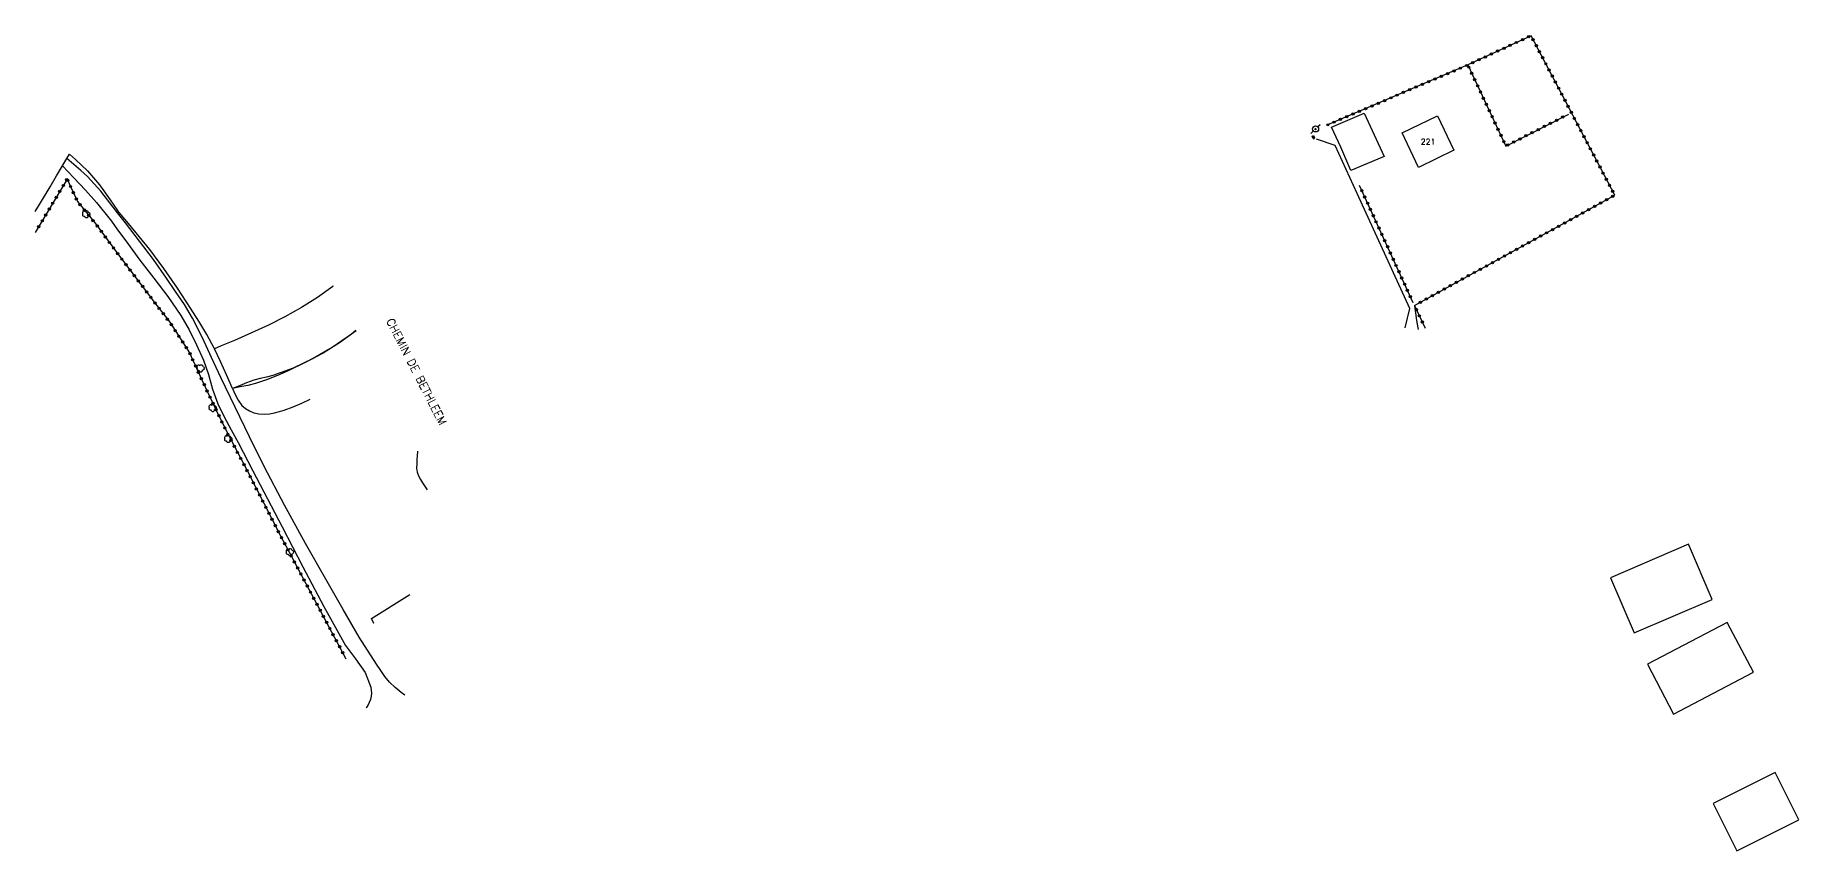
# Model space of a CAD drawing. Header units: millimetres. Extents: x 122999 to 123962, y 124009 to 125000.
# Drawn here: x 123000 to 123385.7, y 124813.8 to 124992.3 of the extents above; entities that cross this region are included whole.
import ezdxf
from ezdxf.enums import TextEntityAlignment as Align

# ---------------------------------------------------------------- set-up
doc = ezdxf.new("R2010")
doc.units = ezdxf.units.MM
doc.layers.get('0').update_dxf_attribs({"linetype": 'CONTINUOUS'})
for name, color, linetype in [('W0008', 7, 'CONTINUOUS'), ('W0017', 7, 'CONTINUOUS'), ('W0071', 7, 'CONTINUOUS'), ('W0101', 7, 'CONTINUOUS'), ('W0104', 1, 'CONTINUOUS'), ('W0211', 2, 'CONTINUOUS'), ('W0300', 7, 'CONTINUOUS'), ('W0323', 7, 'CONTINUOUS'), ('W0330', 7, 'CONTINUOUS'), ('W0401', 7, 'CONTINUOUS'), ('W0473', 7, 'CONTINUOUS'), ('W0989', 7, 'CONTINUOUS'), ('W0991', 7, 'CONTINUOUS')]:
    doc.layers.add(name, color=color, linetype=linetype)
doc.styles.get("Standard").update_dxf_attribs({"font": 'romans.shx', "width": 0.85})

# ---------------------------------------------------------------- blocks, each defined once
blk = doc.blocks.new('T473')
for p, q in [((-0.166667, 0.166667), (0.166667, -0.166667)), ((-0.166667, -0.166667), (0.166667, 0.166667)), ((0.500001, 0.500001), (1.000002, 1.000002)), ((-1.000002, -1.000002), (-0.500001, -0.500001))]:
    blk.add_line(p, q)
blk.add_ellipse((0, 0), major_axis=(0.471405, 0.471405), ratio=1, start_param=5.4977871438, end_param=11.780972451)
blk = doc.blocks.new('T401')
for p, q in [((-0.3, 0.3), (0, 0.3)), ((-0.3, -0.25), (-0.3, 0.3)), ((-0.3, 0.15), (0, 0.15)), ((-0.3, 0), (0, 0)), ((0, 0.3), (0, -0.25)), ((-0.3, -0.15), (0, -0.15)), ((-0.3, -0.25), (-0.3, -0.3)), ((-0.3, -0.3), (0, -0.3)), ((0, -0.3), (0, -0.25))]:
    blk.add_line(p, q)
blk = doc.blocks.new('T300')
for p, q in [((-0.8, 0.51), (-0.86, 0.34)), ((-0.86, 0.34), (-0.86, 0.17)), ((-0.86, 0.17), (-0.74, 0.06)), ((-0.69, 0.63), (-0.8, 0.51)), ((-0.8, -0.06), (-0.74, 0.06)), ((-0.74, 0.06), (-0.69, 0.11)), ((-0.57, 0.69), (-0.69, 0.63)), ((-0.46, 0.69), (-0.57, 0.69)), ((-0.29, 0.63), (-0.46, 0.69)), ((-0.29, 0.63), (-0.17, 0.74)), ((-0.23, 0.57), (-0.29, 0.63)), ((-0.17, 0.74), (-0.06, 0.8)), ((-0.06, 0.8), (0.06, 0.8)), ((0.06, 0.8), (0.23, 0.74)), ((0.23, 0.74), (0.34, 0.63)), ((0.34, 0.63), (0.4, 0.51)), ((0.46, 0.46), (0.34, 0.46)), ((0.4, 0.51), (0.4, 0.46)), ((0.57, 0.4), (0.46, 0.46)), ((0.57, 0.4), (0.69, 0.29)), ((0.69, 0.29), (0.74, 0.17)), ((0.74, 0.06), (0.69, -0.17)), ((0.74, 0.17), (0.74, 0.06)), ((-0.8, -0.17), (-0.8, -0.06)), ((-0.8, -0.23), (-0.8, -0.17)), ((-0.74, -0.34), (-0.8, -0.23)), ((-0.69, -0.4), (-0.74, -0.34)), ((-0.51, -0.46), (-0.69, -0.4)), ((-0.4, -0.46), (-0.51, -0.46)), ((-0.4, -0.46), (-0.34, -0.46)), ((-0.34, -0.46), (-0.34, -0.4)), ((-0.34, -0.51), (-0.34, -0.46)), ((-0.29, -0.63), (-0.34, -0.51)), ((-0.17, -0.74), (-0.29, -0.63)), ((-0.06, -0.8), (-0.17, -0.74)), ((0.06, -0.8), (-0.06, -0.8)), ((0.17, -0.74), (0.06, -0.8)), ((0.23, -0.69), (0.17, -0.74)), ((0.29, -0.46), (0.23, -0.46)), ((0.29, -0.63), (0.23, -0.69)), ((0.46, -0.4), (0.29, -0.46)), ((0.34, -0.51), (0.29, -0.63)), ((0.34, -0.51), (0.34, -0.46)), ((0.57, -0.34), (0.46, -0.4)), ((0.63, -0.29), (0.57, -0.34)), ((0.69, -0.17), (0.63, -0.29))]:
    blk.add_line(p, q)
blk = doc.blocks.new('t323o')
at = {"color": 0, "linetype": 'Continuous'}
for radius in [0.25, 0.15]:
    blk.add_circle((0, 0), radius, dxfattribs=at)

msp = doc.modelspace()

# ---------------------------------------------------------------- linework, layer by layer
at = {"layer": 'W0008'}
for points in [[(123284.26, 124968.17), (123280.22, 124969.58)], [(123300.59, 124932.54), (123289.08, 124957.66), (123284.26, 124968.17)], [(123299.57, 124928.27), (123300.59, 124932.54)]]:
    msp.add_lwpolyline(points, dxfattribs=at)
at = {"layer": 'W0017'}
msp.add_lwpolyline([(123074.06, 124863.6), (123074.06, 124863.6), (123073.5, 124864.67), (123081.92, 124869.93)], dxfattribs=at)
at = {"layer": 'W0071'}
for points in [[(123018, 124953.48), (123017.06, 124954.71), (123014.35, 124958.16), (123011.4, 124961.38), (123009.93, 124962.73), (123008.42, 124964.04), (123006.9, 124965.34)], [(123005.94, 124963.71), (123008.46, 124961.07), (123010.97, 124958.42), (123013.4, 124955.7), (123016.67, 124951.59), (123018, 124949.76)], [(123080.8, 124847.9), (123080.05, 124848.5), (123078.7, 124849.57), (123077.47, 124850.73), (123076.46, 124851.98), (123075.55, 124853.32), (123074.65, 124854.66), (123070.85, 124860.56), (123067.31, 124866.63), (123063.84, 124872.74), (123059.12, 124881.06), (123054.52, 124889.46), (123050.07, 124897.93), (123046.83, 124904.39), (123043.68, 124910.88), (123040.56, 124917.4), (123038.57, 124921.76), (123036.59, 124926.12), (123034.4, 124930.37), (123032.6, 124933.35), (123030.68, 124936.26), (123028.72, 124939.14), (123025.82, 124943.24), (123022.8, 124947.26), (123019.73, 124951.22), (123018, 124953.48)], [(123018, 124949.76), (123019.77, 124947.34), (123022.86, 124943.08), (123025.94, 124939.12), (123029.02, 124935.15), (123031.82, 124931.01), (123033.63, 124927.83), (123035.28, 124924.56), (123036.76, 124921.22), (123037.85, 124918.06), (123038.79, 124914.83), (123039.9, 124911.68), (123041.28, 124908.79), (123042.82, 124905.97), (123044.35, 124903.15), (123047.55, 124897), (123050.76, 124890.85), (123053.99, 124884.7), (123058.52, 124876.01), (123063.09, 124867.33), (123067.87, 124858.77), (123070, 124855.82), (123072.15, 124852.88), (123073.38, 124849.67), (123073.46, 124849), (123073.51, 124848.32), (123073.48, 124847.65), (123073.31, 124846.96), (123073.05, 124846.29), (123072.72, 124845.65), (123072.37, 124845.11), (123072.37, 124845.11), (123072.37, 124845.11)]]:
    msp.add_lwpolyline(points, dxfattribs=at)
at = {"layer": 'W0101'}
for points in [[(123302.53, 124963.33), (123298.92, 124970.98), (123306.68, 124974.64), (123310.2, 124967.17)], [(123344.51, 124873.6), (123349.68, 124861.53), (123366.74, 124868.85), (123361.57, 124880.91), (123344.51, 124873.6)], [(123352.56, 124854.64), (123358.3, 124843.72), (123375.76, 124852.91), (123370.01, 124863.82), (123352.56, 124854.64)], [(123366.92, 124824.18), (123372.09, 124813.84), (123385.66, 124820.62), (123380.48, 124830.96), (123366.92, 124824.18)]]:
    msp.add_lwpolyline(points, close=True, dxfattribs=at)
at = {"layer": 'W0104'}
msp.add_lwpolyline([(123294.98, 124965.8), (123287.72, 124962.69), (123285.51, 124967.83), (123283.49, 124972.19), (123290.6, 124975.25)], close=True, dxfattribs=at)
at = {"layer": 'W0211'}
for points in [[(123301.6, 124933.16), (123301.83, 124931.53), (123302.05, 124929.9), (123302.34, 124928.29), (123302.46, 124927.88)], [(123070.18, 124927.63), (123066.56, 124925.02), (123062.93, 124922.77), (123059.15, 124920.73), (123055.28, 124918.89), (123052.95, 124917.85), (123050.6, 124916.88), (123048.19, 124916.08), (123046.52, 124915.67), (123044.82, 124915.33), (123043.12, 124914.99)], [(123083.57, 124901.32), (123083.56, 124901.17), (123083.5, 124900.32), (123083.47, 124899.48), (123083.42, 124898.54), (123083.4, 124897.6), (123083.52, 124896.69), (123083.83, 124895.89), (123084.26, 124895.12), (123084.72, 124894.37), (123085.69, 124892.8)]]:
    msp.add_lwpolyline(points, dxfattribs=at)
at = {"layer": 'W0323'}
for points in [[(123301.6, 124933.16), (123345.42, 124957.28), (123327.12, 124992.21), (123313.28, 124985.8), (123282.45, 124972.61)], [(123313.28, 124985.8), (123321.61, 124968.07), (123335.37, 124975.07)], [(123006.95, 124960.83), (123000, 124949.11)], [(123006.95, 124960.83), (123009.23, 124955.92), (123013.12, 124951.17), (123018, 124944.53)], [(123301.34, 124933.74), (123289.59, 124959.43)], [(123018, 124944.53), (123026.1, 124933.84), (123029.41, 124929.5), (123033.73, 124922.82), (123036.43, 124916.92), (123039.56, 124910.24), (123042.15, 124904.91), (123046.39, 124896.9), (123053.55, 124882.9), (123067.95, 124855.86), (123067.95, 124855.86), (123067.95, 124855.86)], [(123301.6, 124933.16), (123303.96, 124928.19)]]:
    msp.add_lwpolyline(points, dxfattribs=at)
at = {"layer": 'W0330'}
for points in [[(123000, 124953.74), (123000.92, 124955.27), (123003.25, 124959.15), (123004.65, 124961.52), (123005.94, 124963.71), (123006.05, 124963.9), (123006.9, 124965.34), (123007.45, 124966.27)], [(123007.45, 124966.27), (123008.8, 124965.1), (123010.12, 124963.9), (123011.42, 124962.67), (123014.02, 124959.6), (123016.35, 124956.28), (123018, 124953.93)], [(123043.12, 124914.99), (123041.83, 124917.96), (123040.53, 124920.93), (123039.2, 124923.7), (123039.14, 124923.84), (123037.5, 124926.81), (123035.75, 124929.72), (123033.95, 124932.59), (123031.11, 124936.96), (123028.14, 124941.24), (123025.04, 124945.41), (123022.74, 124948.29), (123020.37, 124951.11), (123018, 124953.93)], [(123065.17, 124937.46), (123065.05, 124937.34), (123061.73, 124934.92), (123058.21, 124932.73), (123054.61, 124930.69), (123051, 124928.85), (123047.3, 124927.15), (123043.57, 124925.53), (123042.12, 124924.91), (123040.66, 124924.31), (123039.2, 124923.7)], [(123070.13, 124927.71), (123069.13, 124926.88), (123064.9, 124923.96), (123060.76, 124921.55), (123056.42, 124919.46), (123051.92, 124917.82), (123050.54, 124917.47), (123049.15, 124917.16), (123047.78, 124916.79), (123046.21, 124916.24), (123044.66, 124915.62), (123043.12, 124914.99)], [(123043.12, 124914.99), (123043.75, 124913.71), (123044.38, 124912.42), (123045.2, 124911.31), (123045.98, 124910.65), (123046.86, 124910.08), (123047.79, 124909.67), (123048.9, 124909.43), (123050.07, 124909.38), (123051.24, 124909.46), (123052.31, 124909.64), (123053.38, 124909.94), (123054.43, 124910.27), (123056.37, 124910.98), (123058.26, 124911.81), (123060.15, 124912.64)]]:
    msp.add_lwpolyline(points, dxfattribs=at)

# ---------------------------------------------------------------- block references
at = {"layer": 'W0300', "rotation": 359.9999899820874}
msp.add_blockref('T300', (123011.17, 124953.12), dxfattribs=at)
at = {"layer": 'W0300'}
for p in [(123036.2, 124919.41), (123038.84, 124910.72), (123042.22, 124903.95), (123055.71, 124879.17)]:
    msp.add_blockref('T300', p, dxfattribs=at)
at = {"layer": 'W0323'}
for p, rotation in [((123323.9, 124990.72), 204.822374249371), ((123325.26, 124991.35), 204.822374249371), ((123326.62, 124991.98), 204.822374249371), ((123327.56, 124991.36), 117.6457302003925), ((123315.73, 124986.94), 204.822374249371), ((123317.09, 124987.57), 204.822374249371), ((123318.45, 124988.2), 204.822374249371), ((123319.81, 124988.83), 204.822374249371), ((123321.18, 124989.46), 204.822374249371), ((123322.54, 124990.09), 204.822374249371), ((123328.26, 124990.04), 117.6457302003925), ((123328.95, 124988.71), 117.6457302003925), ((123329.65, 124987.38), 117.6457302003925), ((123307.49, 124983.33), 203.1677361778488), ((123308.87, 124983.92), 203.1677361778488), ((123310.25, 124984.51), 203.1677361778488), ((123311.62, 124985.1), 203.1677361778488), ((123313, 124985.69), 203.1677361778488), ((123313.51, 124985.32), 295.1686033546076), ((123314.15, 124983.96), 295.1686033546076), ((123314.37, 124986.31), 204.822374249371), ((123330.35, 124986.05), 117.6457302003925), ((123331.04, 124984.72), 117.6457302003925), ((123331.74, 124983.39), 117.6457302003925), ((123297.83, 124979.2), 203.1677361778488), ((123299.21, 124979.79), 203.1677361778488), ((123300.59, 124980.38), 203.1677361778488), ((123301.97, 124980.97), 203.1677361778488), ((123303.35, 124981.56), 203.1677361778488), ((123304.73, 124982.15), 203.1677361778488), ((123306.11, 124982.74), 203.1677361778488), ((123314.78, 124982.6), 295.1686033546076), ((123315.42, 124981.24), 295.1686033546076), ((123316.06, 124979.89), 295.1686033546076), ((123332.43, 124982.06), 117.6457302003925), ((123333.13, 124980.73), 117.6457302003925), ((123333.83, 124979.41), 117.6457302003925), ((123289.56, 124975.65), 203.1677361778488), ((123290.94, 124976.25), 203.1677361778488), ((123292.32, 124976.84), 203.1677361778488), ((123293.7, 124977.43), 203.1677361778488), ((123295.08, 124978.02), 203.1677361778488), ((123296.46, 124978.61), 203.1677361778488), ((123316.7, 124978.53), 295.1686033546076), ((123317.34, 124977.17), 295.1686033546076), ((123317.97, 124975.81), 295.1686033546076), ((123334.52, 124978.08), 117.6457302003925), ((123335.22, 124976.75), 117.6457302003925), ((123335.91, 124975.42), 117.6457302003925), ((123282.67, 124972.7), 203.1677361778488), ((123284.04, 124973.29), 203.1677361778488), ((123285.42, 124973.88), 203.1677361778488), ((123286.8, 124974.47), 203.1677361778488), ((123288.18, 124975.06), 203.1677361778488), ((123318.61, 124974.46), 295.1686033546076), ((123319.25, 124973.1), 295.1686033546076), ((123319.89, 124971.74), 295.1686033546076), ((123328.69, 124971.67), 26.97993009187232), ((123330.03, 124972.35), 26.97993009187232), ((123331.36, 124973.03), 26.97993009187232), ((123332.7, 124973.71), 26.97993009187232), ((123334.04, 124974.39), 26.97993009187232), ((123336.61, 124974.09), 117.6457302003925), ((123337.31, 124972.76), 117.6457302003925), ((123338, 124971.43), 117.6457302003925), ((123320.53, 124970.38), 295.1686033546076), ((123321.16, 124969.03), 295.1686033546076), ((123322.01, 124968.27), 26.97993009187232), ((123323.34, 124968.95), 26.97993009187232), ((123324.68, 124969.63), 26.97993009187232), ((123326.02, 124970.31), 26.97993009187232), ((123327.35, 124970.99), 26.97993009187232), ((123338.7, 124970.1), 117.6457302003925), ((123339.39, 124968.78), 117.6457302003925), ((123340.09, 124967.45), 117.6457302003925), ((123340.79, 124966.12), 117.6457302003925), ((123341.48, 124964.79), 117.6457302003925), ((123006.88, 124960.72), 239.3397345590776), ((123007.07, 124960.57), 294.91024749632), ((123342.18, 124963.46), 117.6457302003925), ((123342.87, 124962.13), 117.6457302003925), ((123343.57, 124960.8), 117.6457302003925), ((123004.59, 124956.85), 239.3397345590776), ((123005.35, 124958.14), 239.3397345590776), ((123006.12, 124959.43), 239.3397345590776), ((123007.71, 124959.21), 294.91024749632), ((123008.34, 124957.85), 294.91024749632), ((123008.97, 124956.49), 294.91024749632), ((123290.11, 124958.29), 114.5760231248115), ((123290.74, 124956.92), 114.5760231248115), ((123343.65, 124956.3), 28.83096831238609), ((123344.27, 124959.47), 117.6457302003925), ((123344.96, 124958.15), 117.6457302003925), ((123344.96, 124957.03), 28.83096831238609), ((123002.29, 124952.98), 239.3397345590776), ((123003.06, 124954.27), 239.3397345590776), ((123003.82, 124955.56), 239.3397345590776), ((123009.79, 124955.24), 309.2723244344593), ((123010.74, 124954.08), 309.2723244344593), ((123011.68, 124952.92), 309.2723244344593), ((123291.36, 124955.56), 114.5760231248115), ((123291.98, 124954.2), 114.5760231248115), ((123292.61, 124952.83), 114.5760231248115), ((123337.08, 124952.69), 28.83096831238609), ((123338.39, 124953.41), 28.83096831238609), ((123339.71, 124954.13), 28.83096831238609), ((123341.02, 124954.86), 28.83096831238609), ((123342.34, 124955.58), 28.83096831238609), ((123000.76, 124950.4), 239.3397345590776), ((123001.53, 124951.69), 239.3397345590776), ((123012.63, 124951.76), 309.2723244344593), ((123013.55, 124950.57), 306.3551746128192), ((123014.44, 124949.37), 306.3551746128192), ((123015.33, 124948.16), 306.3551746128192), ((123293.23, 124951.47), 114.5760231248115), ((123293.86, 124950.1), 114.5760231248115), ((123294.48, 124948.74), 114.5760231248115), ((123329.19, 124948.35), 28.83096831238609), ((123330.51, 124949.07), 28.83096831238609), ((123331.82, 124949.79), 28.83096831238609), ((123333.14, 124950.52), 28.83096831238609), ((123334.45, 124951.24), 28.83096831238609), ((123335.76, 124951.96), 28.83096831238609), ((123016.22, 124946.95), 306.3551746128192), ((123017.11, 124945.74), 306.3551746128192), ((123018.02, 124944.5), 307.145035582286), ((123295.1, 124947.38), 114.5760231248115), ((123295.73, 124946.01), 114.5760231248115), ((123296.35, 124944.65), 114.5760231248115), ((123322.62, 124944.73), 28.83096831238609), ((123323.94, 124945.45), 28.83096831238609), ((123325.25, 124946.18), 28.83096831238609), ((123326.57, 124946.9), 28.83096831238609), ((123327.88, 124947.62), 28.83096831238609), ((123018.93, 124943.31), 307.145035582286), ((123019.83, 124942.11), 307.145035582286), ((123020.74, 124940.92), 307.145035582286), ((123296.98, 124943.28), 114.5760231248115), ((123297.6, 124941.92), 114.5760231248115), ((123298.22, 124940.56), 114.5760231248115), ((123316.05, 124941.11), 28.83096831238609), ((123317.37, 124941.84), 28.83096831238609), ((123318.68, 124942.56), 28.83096831238609), ((123320, 124943.28), 28.83096831238609), ((123321.31, 124944.01), 28.83096831238609), ((123021.65, 124939.72), 307.145035582286), ((123022.55, 124938.52), 307.145035582286), ((123023.46, 124937.33), 307.145035582286), ((123298.85, 124939.19), 114.5760231248115), ((123299.47, 124937.83), 114.5760231248115), ((123308.17, 124936.77), 28.83096831238609), ((123309.48, 124937.5), 28.83096831238609), ((123310.8, 124938.22), 28.83096831238609), ((123312.11, 124938.94), 28.83096831238609), ((123313.43, 124939.67), 28.83096831238609), ((123314.74, 124940.39), 28.83096831238609), ((123024.36, 124936.13), 307.145035582286), ((123025.27, 124934.94), 307.145035582286), ((123026.18, 124933.74), 307.3484708407973), ((123300.09, 124936.46), 114.5760231248115), ((123300.72, 124935.1), 114.5760231248115), ((123302.91, 124933.88), 28.83096831238609), ((123304.23, 124934.6), 28.83096831238609), ((123305.54, 124935.33), 28.83096831238609), ((123306.86, 124936.05), 28.83096831238609), ((123027.09, 124932.55), 307.3484708407973), ((123028, 124931.36), 307.3484708407973), ((123028.91, 124930.16), 307.3484708407973), ((123029.77, 124928.94), 302.9112874941617), ((123302.03, 124932.26), 295.4146292342029), ((123302.67, 124930.9), 295.4146292342029), ((123303.31, 124929.55), 295.4146292342029), ((123030.59, 124927.68), 302.9112874941617), ((123031.4, 124926.42), 302.9112874941617), ((123032.22, 124925.16), 302.9112874941617), ((123033.03, 124923.91), 302.9112874941617), ((123033.82, 124922.63), 294.5316187888466), ((123034.44, 124921.27), 294.5316187888466), ((123035.07, 124919.9), 294.5316187888466), ((123035.69, 124918.54), 294.5316187888466), ((123036.31, 124917.17), 294.5316187888466), ((123036.95, 124915.81), 295.1572768480665), ((123037.58, 124914.46), 295.1572768480665), ((123038.22, 124913.1), 295.1572768480665), ((123038.86, 124911.74), 295.1572768480665), ((123039.5, 124910.38), 295.1572768480665), ((123040.15, 124909.03), 295.8555421887848), ((123040.8, 124907.68), 295.8555421887848), ((123041.46, 124906.33), 295.8555421887848), ((123042.11, 124904.98), 295.8555421887848), ((123042.81, 124903.66), 297.8762489150465), ((123043.51, 124902.33), 297.8762489150465), ((123044.21, 124901), 297.8762489150465), ((123044.92, 124899.68), 297.8762489150465), ((123045.62, 124898.35), 297.8762489150465), ((123046.32, 124897.03), 297.8762489150465), ((123047, 124895.69), 297.0978909646085), ((123047.69, 124894.36), 297.0978909646085), ((123048.37, 124893.02), 297.0978909646085), ((123049.05, 124891.69), 297.0978909646085), ((123049.74, 124890.35), 297.0978909646085), ((123050.42, 124889.01), 297.0978909646085), ((123051.1, 124887.68), 297.0978909646085), ((123051.79, 124886.34), 297.0978909646085), ((123052.47, 124885.01), 297.0978909646085), ((123053.15, 124883.67), 297.0978909646085), ((123053.85, 124882.34), 298.0340191456539), ((123054.55, 124881.02), 298.0340191456539), ((123055.26, 124879.69), 298.0340191456539), ((123055.96, 124878.37), 298.0340191456539), ((123056.67, 124877.05), 298.0340191456539), ((123057.37, 124875.72), 298.0340191456539), ((123058.08, 124874.4), 298.0340191456539), ((123058.78, 124873.07), 298.0340191456539), ((123059.49, 124871.75), 298.0340191456539), ((123060.19, 124870.43), 298.0340191456539), ((123060.9, 124869.1), 298.0340191456539), ((123061.6, 124867.78), 298.0340191456539), ((123062.31, 124866.45), 298.0340191456539), ((123063.01, 124865.13), 298.0340191456539), ((123063.72, 124863.81), 298.0340191456539), ((123064.42, 124862.48), 298.0340191456539), ((123065.13, 124861.16), 298.0340191456539), ((123065.83, 124859.83), 298.0340191456539), ((123066.54, 124858.51), 298.0340191456539), ((123067.24, 124857.19), 298.0340191456539)]:
    msp.add_blockref('t323o', p, dxfattribs=dict(at, rotation=rotation))
at = {"layer": 'W0401', "rotation": 25.09970574783359}
msp.add_blockref('T401', (123279.65, 124970.07), dxfattribs=at)
at = {"layer": 'W0473'}
msp.add_blockref('T473', (123279.99, 124971.81), dxfattribs=at)

# ---------------------------------------------------------------- texts
at = {"layer": 'W0989'}
msp.add_text('CHEMIN DE BETHLEEM', height=1.75, rotation=297.1214, dxfattribs=at).set_placement((123083.38, 124918.67), align=Align.MIDDLE_CENTER)
at = {"layer": 'W0991'}
msp.add_text('221', height=1.25, dxfattribs=at).set_placement((123304.6, 124968.99), align=Align.MIDDLE_CENTER)

doc.saveas('drawing.dxf')
